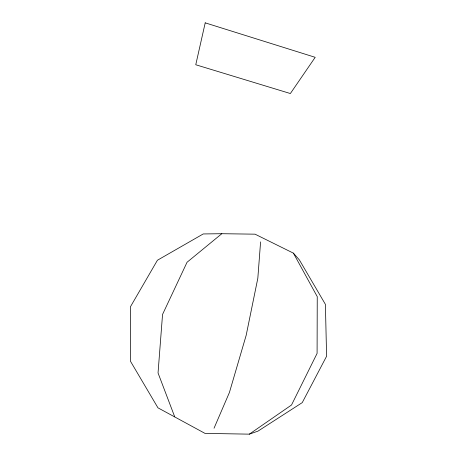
<?xml version="1.0" encoding="UTF-8"?>
<svg xmlns="http://www.w3.org/2000/svg" width="457" height="457" viewBox="0 0 457 457"><rect width="100%" height="100%" fill="white"/><g stroke="black" fill="none" stroke-linecap="round" stroke-linejoin="round"><path stroke-width="0.69" d="M260.587 241.896L257.828 278.244L246.18 335.295L229.414 392.494L214.036 428.226M221.811 233.71L203.234 233.955L157.425 260.239L130.411 306.824L130.434 361.184L157.951 407.821L204.999 433.385L249.339 434.15L257.965 431.14L302.254 402.617L326.589 356.26L325.407 304.368L299.409 259.964L293.411 253.149L255.04 234.173L221.811 233.71L187.05 262.261L162.549 314.445L158.042 372.958L174.717 416.83M249.339 434.15L291.515 405.005L317.089 353.404L317.244 296.616L293.411 253.149M205.21 22.85L195.762 64.751L290.366 93.536L315.193 57.314L205.21 22.85"/></g></svg>
